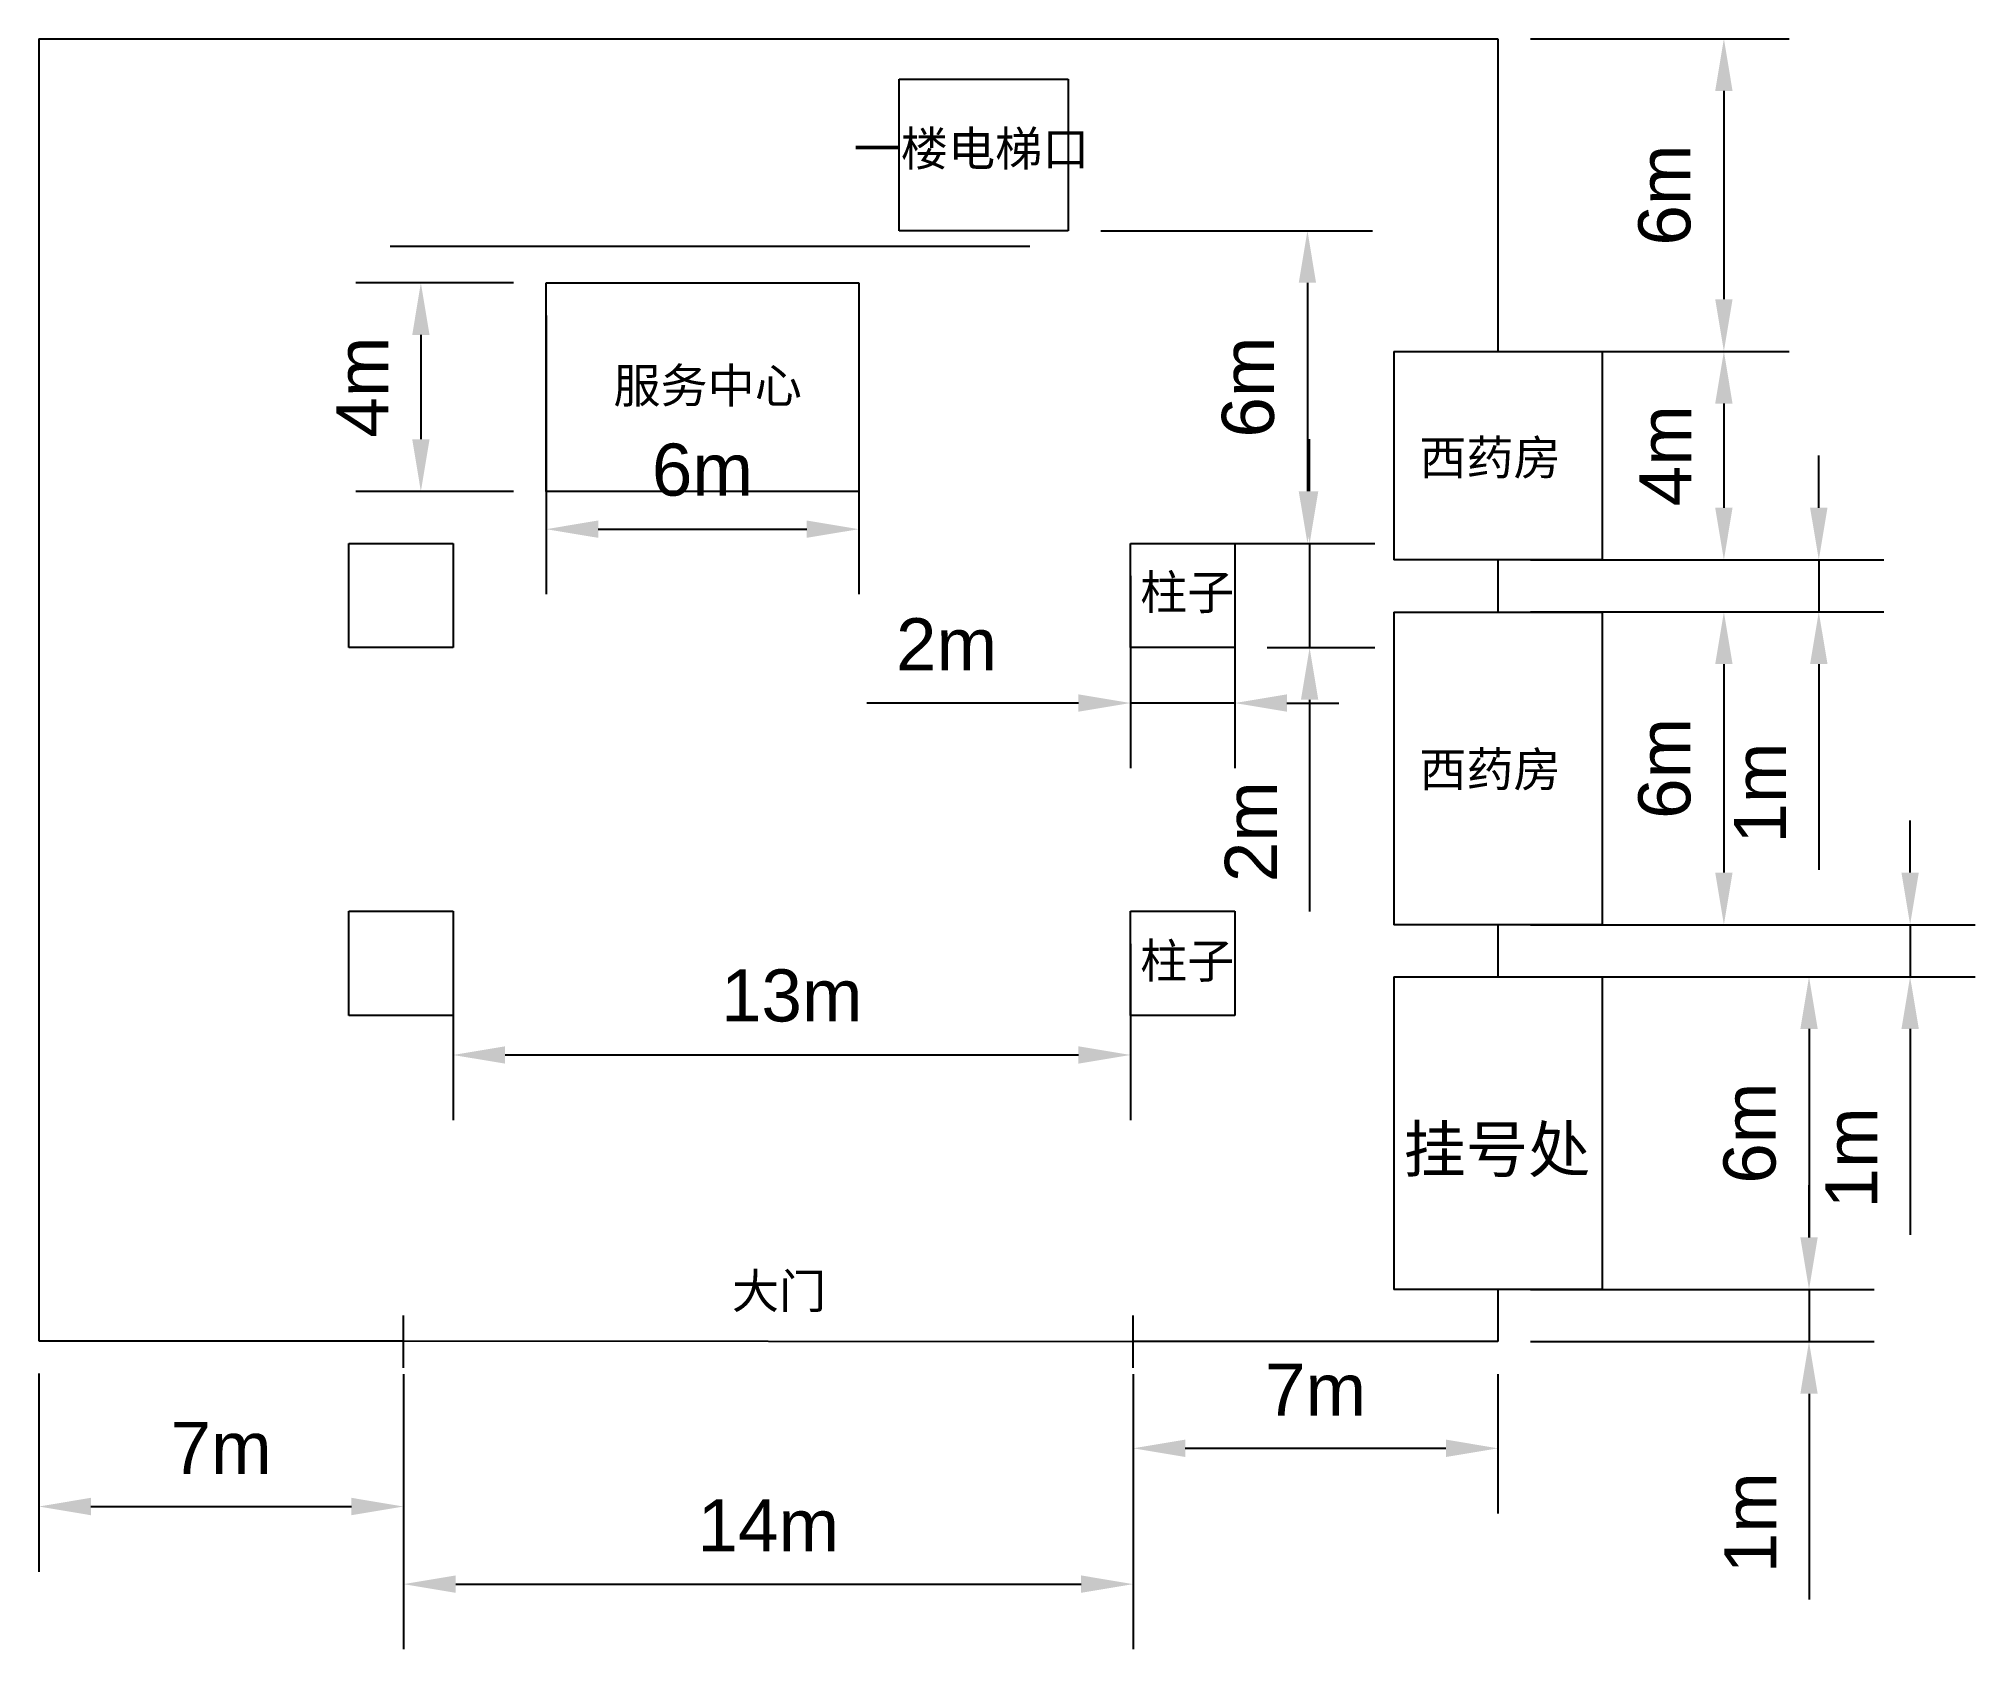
# Model space of a CAD drawing. Header units: metres. Extents: x 14961.3 to 14998.5, y 24486.2 to 24517.1.
import ezdxf

# ---------------------------------------------------------------- set-up
doc = ezdxf.new("R2010")
doc.units = ezdxf.units.M
doc.styles.get("Standard").update_dxf_attribs({"font": 'arial.ttf'})
doc.dimstyles.new('ISO-25', dxfattribs={"dimtxt": 1, "dimasz": 1, "dimexe": 1.25, "dimexo": 0.625, "dimtad": 1, "dimdec": 3, "dimtxsty": 'Standard', "dimcen": 2.5, "dimadec": 0, "dimazin": 0, "dimtfac": 1, "dimtdec": 3, "dimtmove": 0, "dimatfit": 3, "dimfxl": 1, "dimarcsym": 0})

# ---------------------------------------------------------------- blocks, each defined once
blk = doc.blocks.new('*D5')
at = {"color": 0, "lineweight": -2, "transparency": 16777216}
for p, q in [((14961.307, 24491.445), (14961.307, 24487.643)), ((14968.307, 24491.432), (14968.307, 24487.643)), ((14962.307, 24488.893), (14967.307, 24488.893))]:
    blk.add_line(p, q, dxfattribs=at)
at = {"color": 0, "transparency": 16777216}
for points in [[(14962.307, 24489.06), (14962.307, 24488.726), (14961.307, 24488.893)], [(14967.307, 24489.06), (14967.307, 24488.726), (14968.307, 24488.893)]]:
    blk.add_solid(points, dxfattribs=at)
at = {"layer": 'Defpoints', "color": 0, "transparency": 16777216}
for p in [(14961.307, 24492.07), (14968.307, 24492.057), (14968.307, 24488.893)]:
    blk.add_point(p, dxfattribs=at)
at = {"color": 0, "transparency": 16777216, "insert": (14964.807, 24490.018), "char_height": 1, "attachment_point": 5}
blk.add_mtext('7m', dxfattribs=at)
blk = doc.blocks.new('*D6')
at = {"color": 0, "lineweight": -2, "transparency": 16777216}
for p, q in [((14982.307, 24491.432), (14982.307, 24488.76)), ((14989.307, 24491.432), (14989.307, 24488.76)), ((14983.307, 24490.01), (14988.307, 24490.01))]:
    blk.add_line(p, q, dxfattribs=at)
at = {"color": 0, "transparency": 16777216}
for points in [[(14983.307, 24490.177), (14983.307, 24489.843), (14982.307, 24490.01)], [(14988.307, 24490.177), (14988.307, 24489.843), (14989.307, 24490.01)]]:
    blk.add_solid(points, dxfattribs=at)
at = {"layer": 'Defpoints', "color": 0, "transparency": 16777216}
for p in [(14982.307, 24492.057), (14989.307, 24492.057), (14989.307, 24490.01)]:
    blk.add_point(p, dxfattribs=at)
at = {"color": 0, "transparency": 16777216, "insert": (14985.807, 24491.135), "char_height": 1, "attachment_point": 5}
blk.add_mtext('7m', dxfattribs=at)
blk = doc.blocks.new('*D7')
at = {"color": 0, "lineweight": -2, "transparency": 16777216}
for p, q in [((14968.307, 24491.432), (14968.307, 24486.154)), ((14982.307, 24491.432), (14982.307, 24486.154)), ((14969.307, 24487.404), (14981.307, 24487.404))]:
    blk.add_line(p, q, dxfattribs=at)
at = {"color": 0, "transparency": 16777216}
for points in [[(14969.307, 24487.571), (14969.307, 24487.237), (14968.307, 24487.404)], [(14981.307, 24487.571), (14981.307, 24487.237), (14982.307, 24487.404)]]:
    blk.add_solid(points, dxfattribs=at)
at = {"layer": 'Defpoints', "color": 0, "transparency": 16777216}
for p in [(14968.307, 24492.057), (14982.307, 24492.057), (14982.307, 24487.404)]:
    blk.add_point(p, dxfattribs=at)
at = {"color": 0, "transparency": 16777216, "insert": (14975.307, 24488.531), "char_height": 1, "attachment_point": 5}
blk.add_mtext('14m', dxfattribs=at)
blk = doc.blocks.new('*D11')
at = {"color": 0, "lineweight": -2, "transparency": 16777216}
for p, q in [((14991.932, 24506.057), (14994.892, 24506.057)), ((14993.642, 24505.057), (14993.642, 24501.057)), ((14991.932, 24500.057), (14994.892, 24500.057))]:
    blk.add_line(p, q, dxfattribs=at)
at = {"color": 0, "transparency": 16777216}
for points in [[(14993.475, 24505.057), (14993.808, 24505.057), (14993.642, 24506.057)], [(14993.475, 24501.057), (14993.808, 24501.057), (14993.642, 24500.057)]]:
    blk.add_solid(points, dxfattribs=at)
at = {"layer": 'Defpoints', "color": 0, "transparency": 16777216}
for p in [(14991.307, 24506.057), (14991.307, 24500.057), (14993.642, 24500.057)]:
    blk.add_point(p, dxfattribs=at)
at = {"color": 0, "transparency": 16777216, "insert": (14992.506, 24503.057), "char_height": 1, "attachment_point": 5, "rotation": 90}
blk.add_mtext('6m', dxfattribs=at)
blk = doc.blocks.new('*D12')
at = {"color": 0, "lineweight": -2, "transparency": 16777216}
for p, q in [((14995.463, 24508.057), (14995.463, 24509.057)), ((14989.932, 24507.057), (14996.713, 24507.057)), ((14995.463, 24507.057), (14995.463, 24506.057)), ((14989.932, 24506.057), (14996.713, 24506.057)), ((14995.463, 24505.057), (14995.463, 24501.108))]:
    blk.add_line(p, q, dxfattribs=at)
at = {"color": 0, "transparency": 16777216}
for points in [[(14995.296, 24508.057), (14995.63, 24508.057), (14995.463, 24507.057)], [(14995.296, 24505.057), (14995.63, 24505.057), (14995.463, 24506.057)]]:
    blk.add_solid(points, dxfattribs=at)
at = {"layer": 'Defpoints', "color": 0, "transparency": 16777216}
for p in [(14989.307, 24507.057), (14989.307, 24506.057), (14995.463, 24506.057)]:
    blk.add_point(p, dxfattribs=at)
at = {"color": 0, "transparency": 16777216, "insert": (14994.336, 24502.582), "char_height": 1, "attachment_point": 5, "rotation": 90}
blk.add_mtext('1m', dxfattribs=at)
blk = doc.blocks.new('*D13')
at = {"color": 0, "lineweight": -2, "transparency": 16777216}
for p, q in [((14991.932, 24511.057), (14994.892, 24511.057)), ((14993.642, 24510.057), (14993.642, 24508.057)), ((14991.932, 24507.057), (14994.892, 24507.057))]:
    blk.add_line(p, q, dxfattribs=at)
at = {"color": 0, "transparency": 16777216}
for points in [[(14993.475, 24510.057), (14993.808, 24510.057), (14993.642, 24511.057)], [(14993.475, 24508.057), (14993.808, 24508.057), (14993.642, 24507.057)]]:
    blk.add_solid(points, dxfattribs=at)
at = {"layer": 'Defpoints', "color": 0, "transparency": 16777216}
for p in [(14991.307, 24511.057), (14991.307, 24507.057), (14993.642, 24507.057)]:
    blk.add_point(p, dxfattribs=at)
at = {"color": 0, "transparency": 16777216, "insert": (14992.517, 24509.057), "char_height": 1, "attachment_point": 5, "rotation": 90}
blk.add_mtext('4m', dxfattribs=at)
blk = doc.blocks.new('*D14')
at = {"color": 0, "lineweight": -2, "transparency": 16777216}
for p, q in [((14989.932, 24517.057), (14994.892, 24517.057)), ((14993.642, 24516.057), (14993.642, 24512.057)), ((14989.932, 24511.057), (14994.892, 24511.057))]:
    blk.add_line(p, q, dxfattribs=at)
at = {"color": 0, "transparency": 16777216}
for points in [[(14993.475, 24516.057), (14993.808, 24516.057), (14993.642, 24517.057)], [(14993.475, 24512.057), (14993.808, 24512.057), (14993.642, 24511.057)]]:
    blk.add_solid(points, dxfattribs=at)
at = {"layer": 'Defpoints', "color": 0, "transparency": 16777216}
for p in [(14989.307, 24517.057), (14989.307, 24511.057), (14993.642, 24511.057)]:
    blk.add_point(p, dxfattribs=at)
at = {"color": 0, "transparency": 16777216, "insert": (14992.506, 24514.057), "char_height": 1, "attachment_point": 5, "rotation": 90}
blk.add_mtext('6m', dxfattribs=at)
blk = doc.blocks.new('*D15')
at = {"color": 0, "lineweight": -2, "transparency": 16777216}
for p, q in [((14995.275, 24494.057), (14995.275, 24495.057)), ((14989.932, 24493.057), (14996.525, 24493.057)), ((14995.275, 24493.057), (14995.275, 24492.057)), ((14989.932, 24492.057), (14996.525, 24492.057)), ((14995.275, 24491.057), (14995.275, 24487.108))]:
    blk.add_line(p, q, dxfattribs=at)
at = {"color": 0, "transparency": 16777216}
for points in [[(14995.109, 24494.057), (14995.442, 24494.057), (14995.275, 24493.057)], [(14995.109, 24491.057), (14995.442, 24491.057), (14995.275, 24492.057)]]:
    blk.add_solid(points, dxfattribs=at)
at = {"layer": 'Defpoints', "color": 0, "transparency": 16777216}
for p in [(14989.307, 24493.057), (14989.307, 24492.057), (14995.275, 24492.057)]:
    blk.add_point(p, dxfattribs=at)
at = {"color": 0, "transparency": 16777216, "insert": (14994.148, 24488.582), "char_height": 1, "attachment_point": 5, "rotation": 90}
blk.add_mtext('1m', dxfattribs=at)
blk = doc.blocks.new('*D16')
at = {"color": 0, "lineweight": -2, "transparency": 16777216}
for p, q in [((14991.932, 24499.057), (14996.525, 24499.057)), ((14995.275, 24498.057), (14995.275, 24494.057)), ((14991.932, 24493.057), (14996.525, 24493.057))]:
    blk.add_line(p, q, dxfattribs=at)
at = {"color": 0, "transparency": 16777216}
for points in [[(14995.109, 24498.057), (14995.442, 24498.057), (14995.275, 24499.057)], [(14995.109, 24494.057), (14995.442, 24494.057), (14995.275, 24493.057)]]:
    blk.add_solid(points, dxfattribs=at)
at = {"layer": 'Defpoints', "color": 0, "transparency": 16777216}
for p in [(14991.307, 24499.057), (14991.307, 24493.057), (14995.275, 24493.057)]:
    blk.add_point(p, dxfattribs=at)
at = {"color": 0, "transparency": 16777216, "insert": (14994.14, 24496.057), "char_height": 1, "attachment_point": 5, "rotation": 90}
blk.add_mtext('6m', dxfattribs=at)
blk = doc.blocks.new('*D17')
at = {"color": 0, "lineweight": -2, "transparency": 16777216}
for p, q in [((14997.215, 24501.057), (14997.215, 24502.057)), ((14989.932, 24500.057), (14998.465, 24500.057)), ((14997.215, 24500.057), (14997.215, 24499.057)), ((14989.932, 24499.057), (14998.465, 24499.057)), ((14997.215, 24498.057), (14997.215, 24494.108))]:
    blk.add_line(p, q, dxfattribs=at)
at = {"color": 0, "transparency": 16777216}
for points in [[(14997.049, 24501.057), (14997.382, 24501.057), (14997.215, 24500.057)], [(14997.049, 24498.057), (14997.382, 24498.057), (14997.215, 24499.057)]]:
    blk.add_solid(points, dxfattribs=at)
at = {"layer": 'Defpoints', "color": 0, "transparency": 16777216}
for p in [(14989.307, 24500.057), (14989.307, 24499.057), (14997.215, 24499.057)]:
    blk.add_point(p, dxfattribs=at)
at = {"color": 0, "transparency": 16777216, "insert": (14996.088, 24495.582), "char_height": 1, "attachment_point": 5, "rotation": 90}
blk.add_mtext('1m', dxfattribs=at)
blk = doc.blocks.new('*D21')
at = {"color": 0, "lineweight": -2, "transparency": 16777216}
for p, q in [((14970.417, 24512.372), (14967.389, 24512.372)), ((14968.639, 24511.372), (14968.639, 24509.372)), ((14970.417, 24508.372), (14967.389, 24508.372))]:
    blk.add_line(p, q, dxfattribs=at)
at = {"color": 0, "transparency": 16777216}
for points in [[(14968.473, 24511.372), (14968.806, 24511.372), (14968.639, 24512.372)], [(14968.473, 24509.372), (14968.806, 24509.372), (14968.639, 24508.372)]]:
    blk.add_solid(points, dxfattribs=at)
at = {"layer": 'Defpoints', "color": 0, "transparency": 16777216}
for p in [(14971.042, 24512.372), (14968.639, 24508.372), (14971.042, 24508.372)]:
    blk.add_point(p, dxfattribs=at)
at = {"color": 0, "transparency": 16777216, "insert": (14967.514, 24510.372), "char_height": 1, "attachment_point": 5, "rotation": 90}
blk.add_mtext('4m', dxfattribs=at)
blk = doc.blocks.new('*D23')
at = {"color": 0, "lineweight": -2, "transparency": 16777216}
for p, q in [((14981.687, 24513.373), (14986.901, 24513.373)), ((14985.651, 24512.373), (14985.651, 24508.373)), ((14982.881, 24507.373), (14986.901, 24507.373))]:
    blk.add_line(p, q, dxfattribs=at)
at = {"color": 0, "transparency": 16777216}
for points in [[(14985.484, 24512.373), (14985.817, 24512.373), (14985.651, 24513.373)], [(14985.484, 24508.373), (14985.817, 24508.373), (14985.651, 24507.373)]]:
    blk.add_solid(points, dxfattribs=at)
at = {"layer": 'Defpoints', "color": 0, "transparency": 16777216}
for p in [(14981.062, 24513.373), (14982.256, 24507.373), (14985.651, 24507.373)]:
    blk.add_point(p, dxfattribs=at)
at = {"color": 0, "transparency": 16777216, "insert": (14984.515, 24510.373), "char_height": 1, "attachment_point": 5, "rotation": 90}
blk.add_mtext('6m', dxfattribs=at)
blk = doc.blocks.new('*D24')
at = {"color": 0, "lineweight": -2, "transparency": 16777216}
for p, q in [((14985.693, 24508.373), (14985.693, 24509.373)), ((14984.881, 24507.373), (14986.943, 24507.373)), ((14985.693, 24507.373), (14985.693, 24505.373)), ((14984.881, 24505.373), (14986.943, 24505.373)), ((14985.693, 24504.373), (14985.693, 24500.313))]:
    blk.add_line(p, q, dxfattribs=at)
at = {"color": 0, "transparency": 16777216}
for points in [[(14985.526, 24508.373), (14985.859, 24508.373), (14985.693, 24507.373)], [(14985.526, 24504.373), (14985.859, 24504.373), (14985.693, 24505.373)]]:
    blk.add_solid(points, dxfattribs=at)
at = {"layer": 'Defpoints', "color": 0, "transparency": 16777216}
for p in [(14984.256, 24507.373), (14984.256, 24505.373), (14985.693, 24505.373)]:
    blk.add_point(p, dxfattribs=at)
at = {"color": 0, "transparency": 16777216, "insert": (14984.566, 24501.843), "char_height": 1, "attachment_point": 5, "rotation": 90}
blk.add_mtext('2m', dxfattribs=at)
blk = doc.blocks.new('*D25')
at = {"color": 0, "lineweight": -2, "transparency": 16777216}
for p, q in [((14982.256, 24506.748), (14982.256, 24503.06)), ((14984.256, 24506.748), (14984.256, 24503.06)), ((14981.256, 24504.31), (14977.196, 24504.31)), ((14984.256, 24504.31), (14982.256, 24504.31)), ((14985.256, 24504.31), (14986.256, 24504.31))]:
    blk.add_line(p, q, dxfattribs=at)
at = {"color": 0, "transparency": 16777216}
for points in [[(14981.256, 24504.477), (14981.256, 24504.144), (14982.256, 24504.31)], [(14985.256, 24504.477), (14985.256, 24504.144), (14984.256, 24504.31)]]:
    blk.add_solid(points, dxfattribs=at)
at = {"layer": 'Defpoints', "color": 0, "transparency": 16777216}
for p in [(14982.256, 24507.373), (14984.256, 24507.373), (14982.256, 24504.31)]:
    blk.add_point(p, dxfattribs=at)
at = {"color": 0, "transparency": 16777216, "insert": (14978.726, 24505.437), "char_height": 1, "attachment_point": 5}
blk.add_mtext('2m', dxfattribs=at)
blk = doc.blocks.new('*D26')
at = {"color": 0, "lineweight": -2, "transparency": 16777216}
for p, q in [((14969.256, 24499.691), (14969.256, 24496.307)), ((14982.256, 24499.691), (14982.256, 24496.307)), ((14970.256, 24497.557), (14981.256, 24497.557))]:
    blk.add_line(p, q, dxfattribs=at)
at = {"color": 0, "transparency": 16777216}
for points in [[(14970.256, 24497.724), (14970.256, 24497.391), (14969.256, 24497.557)], [(14981.256, 24497.724), (14981.256, 24497.391), (14982.256, 24497.557)]]:
    blk.add_solid(points, dxfattribs=at)
at = {"layer": 'Defpoints', "color": 0, "transparency": 16777216}
for p in [(14969.256, 24500.316), (14982.256, 24500.316), (14982.256, 24497.557)]:
    blk.add_point(p, dxfattribs=at)
at = {"color": 0, "transparency": 16777216, "insert": (14975.756, 24498.693), "char_height": 1, "attachment_point": 5}
blk.add_mtext('13m', dxfattribs=at)
blk = doc.blocks.new('*D27')
at = {"color": 0, "lineweight": -2, "transparency": 16777216}
for p, q in [((14971.042, 24511.747), (14971.042, 24506.396)), ((14977.042, 24511.747), (14977.042, 24506.396)), ((14972.042, 24507.646), (14976.042, 24507.646))]:
    blk.add_line(p, q, dxfattribs=at)
at = {"color": 0, "transparency": 16777216}
for points in [[(14972.042, 24507.813), (14972.042, 24507.48), (14971.042, 24507.646)], [(14976.042, 24507.813), (14976.042, 24507.48), (14977.042, 24507.646)]]:
    blk.add_solid(points, dxfattribs=at)
at = {"layer": 'Defpoints', "color": 0, "transparency": 16777216}
for p in [(14971.042, 24512.372), (14977.042, 24512.372), (14977.042, 24507.646)]:
    blk.add_point(p, dxfattribs=at)
at = {"color": 0, "transparency": 16777216, "insert": (14974.042, 24508.782), "char_height": 1, "attachment_point": 5}
blk.add_mtext('6m', dxfattribs=at)

msp = doc.modelspace()

# ---------------------------------------------------------------- linework, layer by layer
for p, q in [((14961.3067, 24517.0567), (14989.3067, 24517.0567)), ((14961.3067, 24517.0567), (14961.3067, 24492.0704)), ((14989.3067, 24517.0567), (14989.3067, 24511.0567)), ((14977.8193, 24516.2823), (14981.0622, 24516.2823)), ((14977.8193, 24513.373), (14977.8193, 24516.2823)), ((14981.0622, 24516.2823), (14981.0622, 24513.373)), ((14981.0622, 24513.373), (14977.8193, 24513.373)), ((14980.3231, 24513.0695), (14968.0487, 24513.0695)), ((14971.0416, 24508.3718), (14971.0416, 24512.3718)), ((14971.0416, 24512.3718), (14977.0416, 24512.3718)), ((14977.0416, 24512.3718), (14977.0416, 24508.3718)), ((14977.0416, 24512.3718), (14977.0416, 24512.3718)), ((14987.3067, 24511.0567), (14989.3067, 24511.0567)), ((14987.3067, 24511.0567), (14987.3067, 24507.0567)), ((14989.3067, 24511.0567), (14991.3067, 24511.0567)), ((14991.3067, 24511.0567), (14991.3067, 24507.0567)), ((14977.0416, 24508.3718), (14971.0416, 24508.3718)), ((14967.2559, 24505.373), (14967.2559, 24507.373)), ((14967.2559, 24507.373), (14968.2559, 24507.373)), ((14968.2559, 24507.373), (14969.2559, 24507.373)), ((14969.2559, 24507.373), (14969.2559, 24505.373)), ((14982.2559, 24505.373), (14982.2559, 24507.373)), ((14982.2559, 24507.373), (14983.2559, 24507.373)), ((14983.2559, 24507.373), (14984.2559, 24507.373)), ((14984.2559, 24507.373), (14984.2559, 24505.373)), ((14989.3067, 24507.0567), (14987.3067, 24507.0567)), ((14991.3067, 24507.0567), (14989.3067, 24507.0567)), ((14989.3067, 24507.0567), (14989.3067, 24506.0567)), ((14987.3067, 24506.0567), (14989.3067, 24506.0567)), ((14987.3067, 24506.0567), (14987.3067, 24500.0567)), ((14989.3067, 24506.0567), (14991.3067, 24506.0567)), ((14991.3067, 24506.0567), (14991.3067, 24500.0567)), ((14969.2559, 24505.373), (14967.2559, 24505.373)), ((14984.2559, 24505.373), (14982.2559, 24505.373)), ((14967.2559, 24498.3157), (14967.2559, 24500.3157)), ((14967.2559, 24500.3157), (14968.2559, 24500.3157)), ((14968.2559, 24500.3157), (14969.2559, 24500.3157)), ((14969.2559, 24500.3157), (14969.2559, 24498.3157)), ((14982.2559, 24498.3157), (14982.2559, 24500.3157)), ((14982.2559, 24500.3157), (14983.2559, 24500.3157)), ((14983.2559, 24500.3157), (14984.2559, 24500.3157)), ((14984.2559, 24500.3157), (14984.2559, 24498.3157)), ((14989.3067, 24500.0567), (14987.3067, 24500.0567)), ((14991.3067, 24500.0567), (14989.3067, 24500.0567)), ((14989.3067, 24500.0567), (14989.3067, 24499.0567)), ((14987.3067, 24499.0567), (14989.3067, 24499.0567)), ((14987.3067, 24499.0567), (14987.3067, 24493.0567)), ((14989.3067, 24499.0567), (14991.3067, 24499.0567)), ((14991.3067, 24499.0567), (14991.3067, 24493.0567)), ((14969.2559, 24498.3157), (14967.2559, 24498.3157)), ((14984.2559, 24498.3157), (14982.2559, 24498.3157)), ((14989.3067, 24493.0567), (14987.3067, 24493.0567)), ((14991.3067, 24493.0567), (14989.3067, 24493.0567)), ((14989.3067, 24493.0567), (14989.3067, 24492.0567)), ((14968.3067, 24492.0567), (14968.3067, 24492.5567)), ((14982.3067, 24492.0567), (14982.3067, 24492.5567)), ((14961.3067, 24492.0704), (14968.3067, 24492.0704)), ((14968.3067, 24491.5567), (14968.3067, 24492.0567)), ((14989.3067, 24492.0567), (14982.3067, 24492.0567)), ((14982.3067, 24491.5567), (14982.3067, 24492.0567))]:
    msp.add_line(p, q)
at = {"color": 4}
msp.add_line((14968.3067, 24492.0704), (14982.3067, 24492.0567), dxfattribs=at)

# ---------------------------------------------------------------- texts
at = {"color": 4, "attachment_point": 1}
for s, width, gutter_width, insert, char_height in [('{\\fSimSun|b0|i0|c134|p2;一楼电梯口}', 10.941511, 41.4314, (14976.9447, 24515.2797), 0.662902), ('{\\fSimSun|b0|i0|c134|p2;服务中心}', 10.941511, 41.4314, (14972.3335, 24510.7335), 0.662902), ('{\\fSimSun|b0|i0|c134|p2;西药房}', 10.941511, 41.4314, (14987.797, 24509.3504), 0.662902), ('{\\fSimSun|b0|i0|c134|p2;柱子}', 10.941511, 41.4314, (14982.4401, 24506.7694), 0.662902), ('{\\fSimSun|b0|i0|c134|p2;西药房}', 10.941511, 41.4314, (14987.797, 24503.3676), 0.662902), ('{\\fSimSun|b0|i0|c134|p2;柱子}', 10.941511, 41.4314, (14982.4401, 24499.6956), 0.662902), ('{\\fSimSun|b0|i0|c134|p2;挂号处}', 5.191746, 21.9072, (14987.4949, 24496.186), 0.876289), ('{\\fSimSun|b0|i0|c134|p2;大门}', 10.941511, 41.4314, (14974.6077, 24493.3582), 0.662902)]:
    msp.add_mtext_dynamic_manual_height_columns(s, width=width, gutter_width=gutter_width, heights=[0], dxfattribs=dict(at, insert=insert, char_height=char_height))

# ---------------------------------------------------------------- dimensions: what is measured, and where the dimension line sits
for base, p1, p2, picture, middle in [((14993.6417, 24511.0567), (14989.3067, 24517.0567), (14989.3067, 24511.0567), '*D14', (14992.5061, 24514.0567)), ((14985.6507, 24507.373), (14981.0622, 24513.373), (14982.2559, 24507.373), '*D23', (14984.5151, 24510.373)), ((14968.6393, 24508.3718), (14971.0416, 24512.3718), (14971.0416, 24508.3718), '*D21', (14967.5143, 24510.3718)), ((14993.6417, 24507.0567), (14991.3067, 24511.0567), (14991.3067, 24507.0567), '*D13', (14992.5167, 24509.0567)), ((14985.6928, 24505.373), (14984.2559, 24507.373), (14984.2559, 24505.373), '*D24', (14984.5658, 24501.8432)), ((14995.463, 24506.0567), (14989.3067, 24507.0567), (14989.3067, 24506.0567), '*D12', (14994.336, 24502.5825)), ((14993.6417, 24500.0567), (14991.3067, 24506.0567), (14991.3067, 24500.0567), '*D11', (14992.5061, 24503.0567)), ((14997.2154, 24499.0567), (14989.3067, 24500.0567), (14989.3067, 24499.0567), '*D17', (14996.0883, 24495.5825)), ((14995.2754, 24493.0567), (14991.3067, 24499.0567), (14991.3067, 24493.0567), '*D16', (14994.1398, 24496.0567)), ((14995.2754, 24492.0567), (14989.3067, 24493.0567), (14989.3067, 24492.0567), '*D15', (14994.1483, 24488.5825))]:
    dim = msp.add_linear_dim(base=base, p1=p1, p2=p2, angle=90, dimstyle='ISO-25', override={"dimpost": 'm'})
    dim.commit()
    dim.dimension.update_dxf_attribs({"geometry": picture, "text_midpoint": middle})
for base, p1, p2, picture, middle in [((14977.0416, 24507.6465), (14971.0416, 24512.3718), (14977.0416, 24512.3718), '*D27', (14974.0416, 24508.782)), ((14982.2559, 24504.3102), (14984.2559, 24507.373), (14982.2559, 24507.373), '*D25', (14978.726, 24505.4373)), ((14982.2559, 24497.5573), (14969.2559, 24500.3157), (14982.2559, 24500.3157), '*D26', (14975.7559, 24498.6932)), ((14968.3067, 24488.8931), (14961.3067, 24492.0704), (14968.3067, 24492.0567), '*D5', (14964.8067, 24490.0181)), ((14982.3067, 24487.4041), (14968.3067, 24492.0567), (14982.3067, 24492.0567), '*D7', (14975.3067, 24488.5311)), ((14989.3067, 24490.0098), (14982.3067, 24492.0567), (14989.3067, 24492.0567), '*D6', (14985.8067, 24491.1348))]:
    dim = msp.add_linear_dim(base=base, p1=p1, p2=p2, dimstyle='ISO-25', override={"dimpost": 'm'})
    dim.commit()
    dim.dimension.update_dxf_attribs({"geometry": picture, "text_midpoint": middle})

doc.saveas('drawing.dxf')
